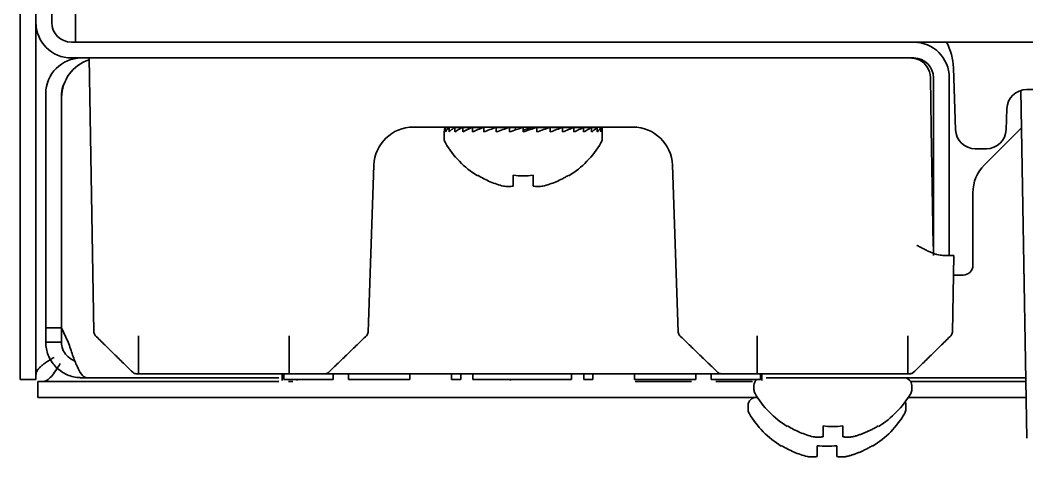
# Model space of a CAD drawing. Header units: inches. Extents: x 90 to 4162, y -443 to 3471.
# Drawn here: x 2250.1 to 2301.1, y 2636.3 to 2658.4 of the extents above; entities that cross this region are included whole.
import ezdxf

# ---------------------------------------------------------------- set-up
doc = ezdxf.new("R2010")
doc.units = ezdxf.units.IN
doc.layers.add('1', color=7, linetype='Continuous', true_color=0xffffff)

msp = doc.modelspace()

# ---------------------------------------------------------------- linework, layer by layer
at = {"layer": '1', "color": 7, "linetype": 'Continuous', "lineweight": 35}
for p, q in [((2250.091, 2713.81), (2250.091, 2642.176)), ((2250.891, 2658.276), (2250.891, 2659.376)), ((2251.691, 2658.276), (2251.691, 2659.376)), ((2252.891, 2659.076), (2252.891, 2657.276)), ((2250.891, 2658.283), (2250.891, 2642.176)), ((2252.691, 2657.276), (2252.891, 2657.276)), ((2998.891, 2657.276), (2252.891, 2657.276)), ((2252.691, 2656.476), (2295.391, 2656.476)), ((2253.834, 2642.578), (2253.591, 2656.476)), ((2255.841, 2656.476), (2295.191, 2656.476)), ((2297.507, 2652.841), (2297.398, 2655.981)), ((2296.234, 2655.494), (2296.279, 2652.921)), ((2296.391, 2655.476), (2296.391, 2648.476)), ((2297.191, 2655.476), (2297.191, 2648.476)), ((2300.817, 2654.832), (2301.125, 2637.213)), ((2380.811, 2654.876), (2301.111, 2654.876)), ((2251.391, 2642.804), (2251.391, 2654.676)), ((2252.191, 2642.804), (2252.191, 2654.676)), ((2252.193, 2642.804), (2252.193, 2654.476)), ((2300.112, 2653.911), (2300.075, 2652.841)), ((2281.284, 2652.976), (2269.898, 2652.976)), ((2271.591, 2652.726), (2271.591, 2652.376)), ((2271.652, 2652.726), (2271.652, 2652.96)), ((2271.832, 2652.726), (2271.832, 2652.96)), ((2272.127, 2652.726), (2272.127, 2652.96)), ((2272.527, 2652.726), (2272.527, 2652.96)), ((2273.02, 2652.726), (2273.02, 2652.96)), ((2273.357, 2652.955), (2273.357, 2652.976)), ((2273.391, 2652.955), (2273.391, 2652.976)), ((2273.424, 2652.954), (2273.424, 2652.976)), ((2273.492, 2652.953), (2273.492, 2652.976)), ((2273.524, 2652.953), (2273.524, 2652.976)), ((2273.591, 2652.726), (2273.591, 2652.96)), ((2273.656, 2652.959), (2273.656, 2652.976)), ((2273.686, 2652.958), (2273.686, 2652.976)), ((2273.88, 2652.955), (2273.88, 2652.976)), ((2273.906, 2652.954), (2273.906, 2652.976)), ((2274.155, 2652.949), (2274.155, 2652.976)), ((2274.177, 2652.949), (2274.177, 2652.976)), ((2274.223, 2652.726), (2274.223, 2652.96)), ((2274.474, 2652.953), (2274.474, 2652.976)), ((2274.491, 2652.953), (2274.491, 2652.976)), ((2274.827, 2652.943), (2274.827, 2652.976)), ((2274.896, 2652.726), (2274.896, 2652.96)), ((2275.203, 2652.943), (2275.203, 2652.976)), ((2275.209, 2652.826), (2275.209, 2652.976)), ((2275.591, 2652.726), (2275.591, 2652.96)), ((2275.979, 2652.943), (2275.979, 2652.976)), ((2276.286, 2652.726), (2276.286, 2652.96)), ((2276.355, 2652.943), (2276.355, 2652.976)), ((2276.708, 2652.953), (2276.708, 2652.976)), ((2276.959, 2652.726), (2276.959, 2652.96)), ((2277.027, 2652.949), (2277.027, 2652.976)), ((2277.302, 2652.955), (2277.302, 2652.976)), ((2277.526, 2652.959), (2277.526, 2652.976)), ((2277.591, 2652.726), (2277.591, 2652.96)), ((2277.69, 2652.953), (2277.69, 2652.976)), ((2277.791, 2652.955), (2277.791, 2652.976)), ((2277.825, 2652.955), (2277.825, 2652.976)), ((2278.162, 2652.726), (2278.162, 2652.96)), ((2278.655, 2652.726), (2278.655, 2652.96)), ((2279.055, 2652.726), (2279.055, 2652.96)), ((2279.35, 2652.726), (2279.35, 2652.96)), ((2279.53, 2652.726), (2279.53, 2652.96)), ((2279.591, 2652.726), (2279.591, 2652.96)), ((2279.591, 2652.376), (2279.591, 2652.726)), ((2296.279, 2652.921), (2296.382, 2646.968)), ((2300.85, 2652.936), (2298.977, 2651.062)), ((2299.075, 2651.876), (2298.507, 2651.876)), ((2268.024, 2651.046), (2267.728, 2642.576)), ((2283.454, 2642.576), (2283.158, 2651.046)), ((2273.291, 2650.498), (2273.291, 2650.531)), ((2277.891, 2650.531), (2277.891, 2650.498)), ((2298.391, 2649.648), (2298.391, 2645.976)), ((2296.391, 2646.476), (2296.391, 2648.476)), ((2297.191, 2648.476), (2297.191, 2646.476)), ((2296.391, 2646.884), (2296.382, 2646.968)), ((2297.416, 2646.476), (2296.864, 2646.476)), ((2297.416, 2646.476), (2297.348, 2642.578)), ((2297.891, 2645.476), (2297.399, 2645.476)), ((2251.391, 2642.076), (2251.391, 2642.804)), ((2252.191, 2642.804), (2251.391, 2642.804)), ((2252.191, 2642.076), (2252.191, 2642.804)), ((2252.193, 2642.804), (2252.532, 2642.076)), ((2250.091, 2640.176), (2250.091, 2642.176)), ((2250.891, 2642.176), (2250.891, 2640.176)), ((2263.724, 2640.476), (2256.085, 2640.476)), ((2263.38, 2640.476), (2263.38, 2640.139)), ((2263.464, 2640.176), (2263.464, 2640.476)), ((2285.629, 2640.476), (2265.554, 2640.476)), ((2265.964, 2640.176), (2265.964, 2640.476)), ((2266.731, 2640.176), (2266.731, 2640.476)), ((2269.844, 2640.176), (2269.844, 2640.476)), ((2271.953, 2640.176), (2271.953, 2640.476)), ((2272.423, 2640.176), (2272.423, 2640.476)), ((2273.035, 2640.176), (2273.035, 2640.476)), ((2278.035, 2640.176), (2278.035, 2640.476)), ((2278.659, 2640.176), (2278.659, 2640.476)), ((2279.129, 2640.176), (2279.129, 2640.476)), ((2281.238, 2640.176), (2281.238, 2640.476)), ((2284.349, 2640.176), (2284.349, 2640.476)), ((2285.118, 2640.176), (2285.118, 2640.476)), ((2287.458, 2640.548), (2287.458, 2640.476)), ((2295.087, 2640.476), (2287.458, 2640.476)), ((2287.618, 2640.176), (2287.618, 2640.476)), ((2287.694, 2640.139), (2287.694, 2640.476)), ((2295.087, 2640.547), (2295.087, 2640.476)), ((2250.891, 2640.176), (2250.091, 2640.176)), ((2250.991, 2640.076), (2252.991, 2640.076)), ((2250.991, 2639.276), (2250.991, 2640.076)), ((2252.991, 2640.076), (2263.199, 2640.076)), ((2253.191, 2640.276), (2253.441, 2640.276)), ((2253.441, 2640.276), (2253.418, 2640.283)), ((2263.206, 2640.276), (2253.441, 2640.276)), ((2263.7, 2640.076), (2263.91, 2640.076)), ((2264.126, 2640.176), (2264.126, 2640.139)), ((2274.942, 2640.139), (2274.942, 2640.176)), ((2281.262, 2640.076), (2284.128, 2640.076)), ((2285.352, 2640.076), (2287.216, 2640.076)), ((2301.08, 2640.276), (2287.904, 2640.276)), ((2295.245, 2640.076), (2301.083, 2640.076)), ((2287.291, 2639.876), (2287.291, 2639.676)), ((2295.291, 2639.676), (2295.291, 2639.876)), ((2252.991, 2639.276), (2250.991, 2639.276)), ((2252.991, 2639.276), (2287.473, 2639.276)), ((2295.117, 2639.276), (2301.095, 2639.276)), ((2286.991, 2638.876), (2286.991, 2638.676)), ((2294.991, 2638.676), (2294.991, 2638.876)), ((2288.991, 2637.798), (2288.991, 2637.831)), ((2293.591, 2637.831), (2293.591, 2637.798)), ((2288.691, 2636.798), (2288.691, 2636.831)), ((2293.291, 2636.831), (2293.291, 2636.798))]:
    msp.add_line(p, q, dxfattribs=at)
for centre, radius, start, end in [((2252.691, 2658.276), 1.8, 180, 270), ((2252.691, 2658.276), 1, 180, 270), ((2295.391, 2655.476), 1.8, 0, 90), ((2294.4, 2655.876), 3, 2, 27.8184), ((2253.191, 2654.676), 1.8, 90, 180), ((2254.193, 2654.476), 2, 107.4698, 180), ((2295.391, 2655.476), 1, 0, 90), ((2295.234, 2655.476), 1, 1, 64.699), ((2253.191, 2654.676), 1, 151.8792, 180), ((2301.111, 2653.876), 1, 90, 178), ((2270.022, 2650.976), 2, 90, 178), ((2281.16, 2650.976), 2, 2, 90), ((2298.507, 2652.876), 1, 182, 270), ((2299.075, 2652.876), 1, 270, 358), ((2271.991, 2652.376), 0.4, 180, 210.3012), ((2279.191, 2652.376), 0.4, 329.6988, 0), ((2275.79, 2654.596), 4.8, 210.3012, 238.4186), ((2275.392, 2654.596), 4.8, 301.5837, 329.6988), ((2300.391, 2649.648), 2, 135, 180), ((2275.591, 2654.278), 3.78, 262.3959, 269.9965), ((2275.591, 2654.278), 3.78, 270.0035, 277.6041), ((2297.891, 2645.976), 0.5, 270, 0), ((2287.691, 2639.876), 0.4, 130.3805, 180), ((2294.891, 2639.876), 0.4, 0, 90), ((2287.691, 2639.676), 0.4, 180, 210.3012), ((2291.49, 2641.896), 4.8, 210.3012, 238.4186), ((2291.092, 2641.896), 4.8, 301.5837, 329.6988), ((2294.891, 2639.676), 0.4, 329.6988, 0), ((2287.391, 2638.876), 0.4, 90, 180), ((2294.591, 2638.876), 0.4, 0, 24.975), ((2287.391, 2638.676), 0.4, 180, 210.3012), ((2291.19, 2640.896), 4.8, 210.3012, 238.4186), ((2290.792, 2640.896), 4.8, 301.5837, 329.6988), ((2294.591, 2638.676), 0.4, 329.6988, 0), ((2291.291, 2641.578), 3.78, 262.3959, 269.9965), ((2291.291, 2641.578), 3.78, 270.0035, 277.6041), ((2290.991, 2640.578), 3.78, 262.3959, 269.9965), ((2290.991, 2640.578), 3.78, 270.0035, 277.6041)]:
    msp.add_arc(centre, radius, start, end, dxfattribs=at)
for centre, major_axis, ratio, start_param, end_param in [((2295.191, 2655.276), (-0.014, -1.2), 0.999962, 3.132493, 3.153325), ((2324.333, 2623.228), (172.789, -10.862), 0.160471, 1.88542, 1.8878), ((2318.689, 2623.239), (152.806, -10.936), 0.181189, 1.887336, 1.890629), ((2311.767, 2623.229), (128.23, -11.098), 0.215492, 1.892497, 1.896355), ((2294.839, 2623.231), (68.057, -12.588), 0.396506, 1.941634, 1.950906), ((2285.363, 2623.231), (31.699, -20.915), 0.668639, 2.283912, 2.293184), ((2284.549, 2626.476), (-28.837, -4.995), 0.949656, 4.846977, 4.860829), ((2265.817, 2623.227), (-31.7, -20.919), 0.668644, 3.989918, 3.999189), ((2256.342, 2623.229), (-68.059, -12.589), 0.396513, 4.332268, 4.34154), ((2247.451, 2623.229), (-99.712, -11.457), 0.27565, 4.373818, 4.379744), ((2239.414, 2623.228), (-128.233, -11.099), 0.215496, 4.386824, 4.392025), ((2232.472, 2623.225), (-152.843, -10.943), 0.181222, 4.392486, 4.395868), ((2226.845, 2623.225), (-172.797, -10.863), 0.160477, 4.395372, 4.397799), ((2222.698, 2623.225), (-187.499, -10.82), 0.147984, 4.396921, 4.398569)]:
    msp.add_ellipse(centre, major_axis=major_axis, ratio=ratio, start_param=start_param, end_param=end_param, dxfattribs=at)
for points, knots in [([(2295.216, 2656.476), (2295.256, 2656.475), (2295.295, 2656.472), (2295.373, 2656.463), (2295.411, 2656.457), (2295.467, 2656.444), (2295.486, 2656.44), (2295.523, 2656.43), (2295.541, 2656.424), (2295.594, 2656.407), (2295.628, 2656.395), (2295.661, 2656.38)], [0, 0, 0, 0, 0.25, 0.25, 0.5, 0.5, 0.625, 0.625, 0.75, 0.75, 1, 1, 1, 1]), ([(2273.291, 2650.531), (2273.494, 2650.407), (2273.704, 2650.299), (2274.029, 2650.161), (2274.139, 2650.119), (2274.362, 2650.044), (2274.476, 2650.01), (2274.591, 2649.981)], [0, 0, 0, 0, 0.5, 0.5, 0.75, 0.75, 1, 1, 1, 1]), ([(2275.091, 2649.981), (2275.091, 2650.01), (2275.091, 2650.044), (2275.091, 2650.119), (2275.091, 2650.161), (2275.091, 2650.253), (2275.091, 2650.303), (2275.091, 2650.384), (2275.091, 2650.412), (2275.091, 2650.47), (2275.091, 2650.5), (2275.091, 2650.531)], [0, 0, 0, 0, 0.25, 0.25, 0.5, 0.5, 0.75, 0.75, 0.875, 0.875, 1, 1, 1, 1]), ([(2276.091, 2650.531), (2276.091, 2650.407), (2276.091, 2650.299), (2276.091, 2650.161), (2276.091, 2650.119), (2276.091, 2650.044), (2276.091, 2650.01), (2276.091, 2649.981)], [0, 0, 0, 0, 0.5, 0.5, 0.75, 0.75, 1, 1, 1, 1]), ([(2276.591, 2649.981), (2276.706, 2650.01), (2276.819, 2650.044), (2277.042, 2650.119), (2277.152, 2650.161), (2277.369, 2650.253), (2277.476, 2650.303), (2277.634, 2650.384), (2277.686, 2650.412), (2277.789, 2650.47), (2277.84, 2650.5), (2277.891, 2650.531)], [0, 0, 0, 0, 0.25, 0.25, 0.5, 0.5, 0.75, 0.75, 0.875, 0.875, 1, 1, 1, 1]), ([(2296.864, 2646.476), (2296.818, 2646.476), (2296.771, 2646.48), (2296.673, 2646.495), (2296.622, 2646.506), (2296.557, 2646.523), (2296.544, 2646.527), (2296.517, 2646.535), (2296.504, 2646.539), (2296.463, 2646.551), (2296.436, 2646.56), (2296.354, 2646.59), (2296.299, 2646.611), (2296.188, 2646.659), (2296.131, 2646.685), (2296.045, 2646.726), (2296.017, 2646.74), (2295.959, 2646.769), (2295.93, 2646.784), (2295.842, 2646.829), (2295.784, 2646.86), (2295.695, 2646.907), (2295.651, 2646.931), (2295.606, 2646.955), (2295.576, 2646.97), (2295.561, 2646.979), (2295.546, 2646.986)], [0, 0, 0, 0, 0.125, 0.125, 0.25, 0.25, 0.28125, 0.28125, 0.3125, 0.3125, 0.375, 0.375, 0.5, 0.5, 0.625, 0.625, 0.6875, 0.6875, 0.75, 0.75, 0.875, 0.875, 0.9375, 0.96875, 0.96875, 1, 1, 1, 1]), ([(2253.834, 2642.578), (2253.834, 2642.546), (2253.841, 2642.514), (2253.867, 2642.454), (2253.885, 2642.427), (2253.908, 2642.404)], [0, 0, 0, 0, 0.5, 0.5, 1, 1, 1, 1]), ([(2267.728, 2642.576), (2267.727, 2642.544), (2267.719, 2642.512), (2267.693, 2642.454), (2267.675, 2642.427), (2267.652, 2642.405)], [0, 0, 0, 0, 0.5, 0.5, 1, 1, 1, 1]), ([(2283.53, 2642.405), (2283.507, 2642.427), (2283.489, 2642.454), (2283.463, 2642.512), (2283.455, 2642.544), (2283.454, 2642.576)], [0, 0, 0, 0, 0.5, 0.5, 1, 1, 1, 1]), ([(2297.348, 2642.578), (2297.348, 2642.546), (2297.341, 2642.514), (2297.315, 2642.454), (2297.297, 2642.427), (2297.274, 2642.404)], [0, 0, 0, 0, 0.5, 0.5, 1, 1, 1, 1]), ([(2253.042, 2640.283), (2252.931, 2640.292), (2252.821, 2640.311), (2252.605, 2640.371), (2252.501, 2640.41), (2252.3, 2640.508), (2252.204, 2640.567), (2252.025, 2640.7), (2251.942, 2640.775), (2251.791, 2640.939), (2251.723, 2641.029), (2251.605, 2641.218), (2251.555, 2641.318), (2251.474, 2641.526), (2251.443, 2641.634), (2251.401, 2641.853), (2251.391, 2641.965), (2251.391, 2642.076)], [0, 0, 0, 0, 0.125, 0.125, 0.25, 0.25, 0.375, 0.375, 0.5, 0.5, 0.625, 0.625, 0.75, 0.75, 0.875, 0.875, 1, 1, 1, 1]), ([(2252.856, 2641.134), (2252.821, 2641.147), (2252.786, 2641.161), (2252.64, 2641.233), (2252.539, 2641.308), (2252.371, 2641.49), (2252.304, 2641.597), (2252.214, 2641.828), (2252.191, 2641.952), (2252.191, 2642.076)], [0, 0, 0, 0, 0.092302, 0.092302, 0.394868, 0.394868, 0.697434, 0.697434, 1, 1, 1, 1]), ([(2253.418, 2640.283), (2253.344, 2640.301), (2253.27, 2640.361), (2253.122, 2640.557), (2253.049, 2640.693), (2252.901, 2641.022), (2252.827, 2641.214), (2252.68, 2641.63), (2252.606, 2641.853), (2252.532, 2642.076)], [0, 0, 0, 0, 0.25, 0.25, 0.5, 0.5, 0.75, 0.75, 1, 1, 1, 1]), ([(2250.891, 2640.418), (2250.891, 2640.454), (2250.897, 2640.491), (2250.92, 2640.565), (2250.937, 2640.602), (2250.982, 2640.676), (2251.01, 2640.713), (2251.076, 2640.787), (2251.113, 2640.823), (2251.197, 2640.897), (2251.243, 2640.934), (2251.343, 2641.008), (2251.396, 2641.045), (2251.507, 2641.119), (2251.566, 2641.155), (2251.685, 2641.229), (2251.747, 2641.266), (2251.808, 2641.303)], [0, 0, 0, 0, 0.125, 0.125, 0.25, 0.25, 0.375, 0.375, 0.5, 0.5, 0.625, 0.625, 0.75, 0.75, 0.875, 0.875, 1, 1, 1, 1]), ([(2251.232, 2640.076), (2251.306, 2640.076), (2251.38, 2640.1), (2251.527, 2640.19), (2251.601, 2640.257), (2251.749, 2640.425), (2251.822, 2640.526), (2251.97, 2640.749), (2252.044, 2640.87), (2252.118, 2640.994)], [0, 0, 0, 0, 0.25, 0.25, 0.5, 0.5, 0.75, 0.75, 1, 1, 1, 1]), ([(2255.797, 2640.548), (2255.803, 2640.542), (2255.81, 2640.537), (2255.822, 2640.527), (2255.829, 2640.522), (2255.85, 2640.509), (2255.864, 2640.502), (2255.909, 2640.483), (2255.941, 2640.477), (2255.973, 2640.476)], [0, 0, 0, 0, 0.125, 0.125, 0.25, 0.25, 0.5, 0.5, 1, 1, 1, 1]), ([(2256.086, 2640.476), (2256.079, 2640.476), (2256.072, 2640.476), (2256.063, 2640.476), (2256.06, 2640.476), (2256.054, 2640.476), (2256.051, 2640.476), (2256.042, 2640.476), (2256.036, 2640.476), (2256.025, 2640.476), (2256.02, 2640.476), (2256.013, 2640.476), (2256.01, 2640.476), (2256.006, 2640.476), (2256.004, 2640.476), (2255.998, 2640.476), (2255.994, 2640.476), (2255.989, 2640.476), (2255.987, 2640.476), (2255.984, 2640.476), (2255.983, 2640.476), (2255.979, 2640.476), (2255.977, 2640.476), (2255.975, 2640.476)], [0, 0, 0, 0, 0.125, 0.125, 0.1875, 0.1875, 0.25, 0.25, 0.375, 0.375, 0.5, 0.5, 0.5625, 0.5625, 0.625, 0.625, 0.75, 0.75, 0.8125, 0.8125, 0.875, 0.875, 1, 1, 1, 1]), ([(2256.085, 2640.549), (2256.085, 2640.526), (2256.085, 2640.507), (2256.086, 2640.482), (2256.086, 2640.476), (2256.086, 2640.476)], [0, 0, 0, 0, 0.5, 0.5, 1, 1, 1, 1]), ([(2263.727, 2640.548), (2263.727, 2640.525), (2263.726, 2640.507), (2263.724, 2640.483), (2263.723, 2640.476), (2263.721, 2640.476)], [0, 0, 0, 0, 0.5, 0.5, 1, 1, 1, 1]), ([(2265.553, 2640.476), (2265.552, 2640.476), (2265.548, 2640.476), (2265.54, 2640.476), (2265.538, 2640.476), (2265.534, 2640.476), (2265.532, 2640.476), (2265.527, 2640.476), (2265.525, 2640.476), (2265.519, 2640.476), (2265.516, 2640.476), (2265.51, 2640.476), (2265.507, 2640.476), (2265.5, 2640.476), (2265.497, 2640.476), (2265.485, 2640.476), (2265.477, 2640.476), (2265.459, 2640.476), (2265.449, 2640.476), (2265.429, 2640.476), (2265.418, 2640.476), (2265.395, 2640.476), (2265.382, 2640.476), (2265.356, 2640.476), (2265.343, 2640.476), (2265.321, 2640.476), (2265.314, 2640.476), (2265.299, 2640.476), (2265.291, 2640.476), (2265.268, 2640.476), (2265.252, 2640.476), (2265.227, 2640.476), (2265.218, 2640.476), (2265.201, 2640.476), (2265.192, 2640.476), (2265.165, 2640.476), (2265.147, 2640.476), (2265.109, 2640.476), (2265.089, 2640.476), (2265.049, 2640.476), (2265.028, 2640.476), (2264.986, 2640.476), (2264.964, 2640.476), (2264.92, 2640.476), (2264.897, 2640.476), (2264.863, 2640.476), (2264.851, 2640.476), (2264.828, 2640.476), (2264.816, 2640.476), (2264.781, 2640.476), (2264.756, 2640.476), (2264.683, 2640.476), (2264.632, 2640.476), (2264.528, 2640.476), (2264.475, 2640.476), (2264.392, 2640.476), (2264.364, 2640.476), (2264.308, 2640.476), (2264.28, 2640.476), (2264.223, 2640.476), (2264.194, 2640.476), (2264.137, 2640.476), (2264.108, 2640.476), (2264.021, 2640.476), (2263.963, 2640.476), (2263.845, 2640.476), (2263.785, 2640.476), (2263.724, 2640.476)], [0, 0, 0, 0, 0.0625, 0.0625, 0.078125, 0.078125, 0.09375, 0.09375, 0.109375, 0.109375, 0.125, 0.125, 0.140625, 0.140625, 0.15625, 0.15625, 0.1875, 0.1875, 0.21875, 0.21875, 0.25, 0.25, 0.28125, 0.28125, 0.3125, 0.3125, 0.328125, 0.328125, 0.34375, 0.34375, 0.375, 0.375, 0.390625, 0.390625, 0.40625, 0.40625, 0.4375, 0.4375, 0.46875, 0.46875, 0.5, 0.5, 0.53125, 0.53125, 0.5625, 0.5625, 0.578125, 0.578125, 0.59375, 0.59375, 0.625, 0.625, 0.6875, 0.6875, 0.75, 0.75, 0.78125, 0.78125, 0.8125, 0.8125, 0.84375, 0.84375, 0.875, 0.875, 0.9375, 0.9375, 1, 1, 1, 1]), ([(2265.727, 2640.547), (2265.704, 2640.524), (2265.677, 2640.507), (2265.617, 2640.483), (2265.585, 2640.476), (2265.553, 2640.476)], [0, 0, 0, 0, 0.5, 0.5, 1, 1, 1, 1]), ([(2285.629, 2640.476), (2285.597, 2640.476), (2285.565, 2640.483), (2285.505, 2640.507), (2285.478, 2640.524), (2285.455, 2640.547)], [0, 0, 0, 0, 0.5, 0.5, 1, 1, 1, 1]), ([(2287.463, 2640.476), (2287.403, 2640.476), (2287.343, 2640.476), (2287.253, 2640.476), (2287.223, 2640.476), (2287.164, 2640.476), (2287.134, 2640.476), (2287.075, 2640.476), (2287.046, 2640.476), (2286.988, 2640.476), (2286.959, 2640.476), (2286.874, 2640.476), (2286.818, 2640.476), (2286.709, 2640.476), (2286.655, 2640.476), (2286.576, 2640.476), (2286.55, 2640.476), (2286.499, 2640.476), (2286.473, 2640.476), (2286.399, 2640.476), (2286.352, 2640.476), (2286.283, 2640.476), (2286.261, 2640.476), (2286.217, 2640.476), (2286.195, 2640.476), (2286.153, 2640.476), (2286.133, 2640.476), (2286.093, 2640.476), (2286.073, 2640.476), (2286.016, 2640.476), (2285.945, 2640.476), (2285.883, 2640.476), (2285.826, 2640.476), (2285.8, 2640.476), (2285.765, 2640.476), (2285.754, 2640.476), (2285.733, 2640.476), (2285.724, 2640.476), (2285.697, 2640.476), (2285.682, 2640.476), (2285.657, 2640.476), (2285.647, 2640.476), (2285.634, 2640.476), (2285.63, 2640.476), (2285.629, 2640.476)], [0, 0, 0, 0, 0.0625, 0.0625, 0.09375, 0.09375, 0.125, 0.125, 0.15625, 0.15625, 0.1875, 0.1875, 0.25, 0.25, 0.3125, 0.3125, 0.34375, 0.34375, 0.375, 0.375, 0.4375, 0.4375, 0.46875, 0.46875, 0.5, 0.5, 0.53125, 0.53125, 0.5625, 0.5625, 0.625, 0.6875, 0.6875, 0.75, 0.75, 0.78125, 0.78125, 0.8125, 0.8125, 0.875, 0.875, 0.9375, 0.9375, 1, 1, 1, 1]), ([(2295.203, 2640.476), (2295.202, 2640.476), (2295.201, 2640.476), (2295.198, 2640.476), (2295.197, 2640.476), (2295.192, 2640.476), (2295.188, 2640.476), (2295.18, 2640.476), (2295.175, 2640.476), (2295.165, 2640.476), (2295.16, 2640.476), (2295.149, 2640.476), (2295.143, 2640.476), (2295.131, 2640.476), (2295.125, 2640.476), (2295.115, 2640.476), (2295.111, 2640.476), (2295.105, 2640.476), (2295.101, 2640.476), (2295.091, 2640.476), (2295.084, 2640.476), (2295.077, 2640.476)], [0, 0, 0, 0, 0.0625, 0.0625, 0.125, 0.125, 0.25, 0.25, 0.375, 0.375, 0.5, 0.5, 0.625, 0.625, 0.75, 0.75, 0.8125, 0.8125, 0.875, 0.875, 1, 1, 1, 1]), ([(2295.385, 2640.548), (2295.383, 2640.547), (2295.379, 2640.543), (2295.374, 2640.538), (2295.368, 2640.533), (2295.362, 2640.528), (2295.356, 2640.524), (2295.349, 2640.519), (2295.343, 2640.515), (2295.337, 2640.511), (2295.33, 2640.507), (2295.323, 2640.504), (2295.317, 2640.5), (2295.31, 2640.497), (2295.303, 2640.494), (2295.296, 2640.492), (2295.289, 2640.489), (2295.282, 2640.487), (2295.275, 2640.485), (2295.267, 2640.483), (2295.26, 2640.482), (2295.253, 2640.48), (2295.246, 2640.479), (2295.238, 2640.478), (2295.231, 2640.477), (2295.224, 2640.477), (2295.217, 2640.476), (2295.212, 2640.476), (2295.209, 2640.476)], [0, 0, 0, 0, 0.039695, 0.079291, 0.118787, 0.158184, 0.197481, 0.236679, 0.275778, 0.314778, 0.353679, 0.392482, 0.431186, 0.469791, 0.508298, 0.546707, 0.585017, 0.62323, 0.661345, 0.699362, 0.737282, 0.775104, 0.812829, 0.850457, 0.887988, 0.925422, 0.962759, 1, 1, 1, 1]), ([(2253.191, 2640.276), (2253.187, 2640.276), (2253.18, 2640.276), (2253.169, 2640.277), (2253.158, 2640.277), (2253.147, 2640.277), (2253.136, 2640.277), (2253.125, 2640.278), (2253.115, 2640.278), (2253.104, 2640.278), (2253.094, 2640.279), (2253.083, 2640.28), (2253.073, 2640.28), (2253.062, 2640.281), (2253.052, 2640.282), (2253.046, 2640.282), (2253.042, 2640.283)], [0, 0, 0, 0, 0.073473, 0.146486, 0.219075, 0.291275, 0.363122, 0.434652, 0.505902, 0.57691, 0.647713, 0.71835, 0.788858, 0.859277, 0.929644, 1, 1, 1, 1]), ([(2288.991, 2637.831), (2289.194, 2637.707), (2289.404, 2637.599), (2289.729, 2637.461), (2289.839, 2637.419), (2290.062, 2637.344), (2290.176, 2637.31), (2290.291, 2637.281)], [0, 0, 0, 0, 0.5, 0.5, 0.75, 0.75, 1, 1, 1, 1]), ([(2291.791, 2637.831), (2291.791, 2637.707), (2291.791, 2637.599), (2291.791, 2637.461), (2291.791, 2637.419), (2291.791, 2637.344), (2291.791, 2637.31), (2291.791, 2637.281)], [0, 0, 0, 0, 0.5, 0.5, 0.75, 0.75, 1, 1, 1, 1]), ([(2288.691, 2636.831), (2288.894, 2636.707), (2289.104, 2636.599), (2289.429, 2636.461), (2289.539, 2636.419), (2289.762, 2636.344), (2289.876, 2636.31), (2289.991, 2636.281)], [0, 0, 0, 0, 0.5, 0.5, 0.75, 0.75, 1, 1, 1, 1]), ([(2291.491, 2636.831), (2291.491, 2636.707), (2291.491, 2636.599), (2291.491, 2636.461), (2291.491, 2636.419), (2291.491, 2636.344), (2291.491, 2636.31), (2291.491, 2636.281)], [0, 0, 0, 0, 0.5, 0.5, 0.75, 0.75, 1, 1, 1, 1])]:
    msp.add_open_spline(points, degree=3, knots=knots, dxfattribs=at)
for points, degree in [([(2271.652, 2652.96), (2271.631, 2652.922), (2271.601, 2652.846), (2271.591, 2652.766), (2271.591, 2652.726)], 3), ([(2271.832, 2652.96), (2271.792, 2652.922), (2271.722, 2652.846), (2271.672, 2652.766), (2271.652, 2652.726)], 3), ([(2272.127, 2652.96), (2272.068, 2652.922), (2271.961, 2652.846), (2271.872, 2652.766), (2271.832, 2652.726)], 3), ([(2272.527, 2652.96), (2272.452, 2652.922), (2272.31, 2652.846), (2272.185, 2652.766), (2272.127, 2652.726)], 3), ([(2273.02, 2652.96), (2272.93, 2652.922), (2272.758, 2652.846), (2272.602, 2652.766), (2272.527, 2652.726)], 3), ([(2273.591, 2652.96), (2273.49, 2652.922), (2273.293, 2652.846), (2273.109, 2652.766), (2273.02, 2652.726)], 3), ([(2274.223, 2652.96), (2274.113, 2652.922), (2273.898, 2652.846), (2273.692, 2652.766), (2273.591, 2652.726)], 3), ([(2274.896, 2652.96), (2274.781, 2652.922), (2274.554, 2652.846), (2274.332, 2652.766), (2274.223, 2652.726)], 3), ([(2275.591, 2652.96), (2275.474, 2652.922), (2275.241, 2652.846), (2275.011, 2652.766), (2274.896, 2652.726)], 3), ([(2276.286, 2652.96), (2276.17, 2652.922), (2275.939, 2652.846), (2275.707, 2652.766), (2275.591, 2652.726)], 3), ([(2276.959, 2652.96), (2276.849, 2652.922), (2276.627, 2652.846), (2276.4, 2652.766), (2276.286, 2652.726)], 3), ([(2277.591, 2652.96), (2277.49, 2652.922), (2277.283, 2652.846), (2277.068, 2652.766), (2276.959, 2652.726)], 3), ([(2278.162, 2652.96), (2278.072, 2652.922), (2277.888, 2652.846), (2277.692, 2652.766), (2277.591, 2652.726)], 3), ([(2278.655, 2652.96), (2278.58, 2652.922), (2278.422, 2652.846), (2278.251, 2652.766), (2278.162, 2652.726)], 3), ([(2279.055, 2652.96), (2278.997, 2652.922), (2278.871, 2652.846), (2278.73, 2652.766), (2278.655, 2652.726)], 3), ([(2279.35, 2652.96), (2279.31, 2652.922), (2279.22, 2652.846), (2279.113, 2652.766), (2279.055, 2652.726)], 3), ([(2279.53, 2652.96), (2279.51, 2652.922), (2279.459, 2652.846), (2279.39, 2652.766), (2279.35, 2652.726)], 3), ([(2279.591, 2652.96), (2279.591, 2652.922), (2279.581, 2652.846), (2279.55, 2652.766), (2279.53, 2652.726)], 3), ([(2274.591, 2649.981), (2274.631, 2649.975), (2274.713, 2649.967), (2274.839, 2649.963), (2274.966, 2649.967), (2275.05, 2649.975), (2275.091, 2649.981)], 3), ([(2276.091, 2649.981), (2276.133, 2649.975), (2276.216, 2649.967), (2276.344, 2649.963), (2276.47, 2649.968), (2276.551, 2649.976), (2276.591, 2649.981)], 3), ([(2252.192, 2642.076), (2251.39, 2642.076)], 1), ([(2255.797, 2640.548), (2253.908, 2642.404)], 1), ([(2256.085, 2642.404), (2256.085, 2640.548)], 1), ([(2263.724, 2642.404), (2263.724, 2640.548)], 1), ([(2267.652, 2642.405), (2265.727, 2640.547)], 1), ([(2283.53, 2642.405), (2285.455, 2640.547)], 1), ([(2287.458, 2642.404), (2287.458, 2640.548)], 1), ([(2295.097, 2642.404), (2295.097, 2640.548)], 1), ([(2297.274, 2642.404), (2295.385, 2640.548)], 1), ([(2295.368, 2640.548), (2295.324, 2640.502), (2295.265, 2640.476), (2295.203, 2640.476)], 3), ([(2265.964, 2640.176), (2265.131, 2640.176), (2264.297, 2640.176), (2263.464, 2640.176)], 3), ([(2269.844, 2640.176), (2269.838, 2640.176), (2266.738, 2640.176), (2266.731, 2640.176)], 3), ([(2272.423, 2640.176), (2272.266, 2640.176), (2272.11, 2640.176), (2271.953, 2640.176)], 3), ([(2278.035, 2640.176), (2276.368, 2640.176), (2274.701, 2640.176), (2273.035, 2640.176)], 3), ([(2279.129, 2640.176), (2279.128, 2640.176), (2278.66, 2640.176), (2278.659, 2640.176)], 3), ([(2284.349, 2640.176), (2283.312, 2640.176), (2282.275, 2640.176), (2281.238, 2640.176)], 3), ([(2287.618, 2640.176), (2286.785, 2640.176), (2285.951, 2640.176), (2285.118, 2640.176)], 3), ([(2290.791, 2637.281), (2290.791, 2637.294), (2290.791, 2637.324), (2290.791, 2637.375), (2290.791, 2637.431), (2290.791, 2637.492), (2290.791, 2637.559), (2290.791, 2637.633), (2290.791, 2637.721), (2290.791, 2637.792), (2290.791, 2637.831)], 3), ([(2292.291, 2637.281), (2292.345, 2637.294), (2292.453, 2637.324), (2292.615, 2637.375), (2292.774, 2637.431), (2292.929, 2637.492), (2293.081, 2637.559), (2293.238, 2637.633), (2293.404, 2637.721), (2293.527, 2637.792), (2293.591, 2637.831)], 3), ([(2290.291, 2637.281), (2290.317, 2637.277), (2290.368, 2637.272), (2290.442, 2637.267), (2290.514, 2637.264), (2290.584, 2637.265), (2290.653, 2637.267), (2290.722, 2637.273), (2290.768, 2637.278), (2290.791, 2637.281)], 3), ([(2291.791, 2637.281), (2291.815, 2637.278), (2291.862, 2637.272), (2291.934, 2637.267), (2292.005, 2637.264), (2292.077, 2637.264), (2292.148, 2637.267), (2292.219, 2637.272), (2292.267, 2637.278), (2292.291, 2637.281)], 3), ([(2290.491, 2636.281), (2290.491, 2636.294), (2290.491, 2636.324), (2290.491, 2636.375), (2290.491, 2636.431), (2290.491, 2636.492), (2290.491, 2636.559), (2290.491, 2636.633), (2290.491, 2636.721), (2290.491, 2636.792), (2290.491, 2636.831)], 3), ([(2291.991, 2636.281), (2292.045, 2636.294), (2292.153, 2636.324), (2292.315, 2636.375), (2292.474, 2636.431), (2292.629, 2636.492), (2292.781, 2636.559), (2292.938, 2636.633), (2293.104, 2636.721), (2293.227, 2636.792), (2293.291, 2636.831)], 3), ([(2289.991, 2636.281), (2290.017, 2636.277), (2290.068, 2636.272), (2290.142, 2636.267), (2290.214, 2636.264), (2290.284, 2636.265), (2290.353, 2636.267), (2290.422, 2636.273), (2290.468, 2636.278), (2290.491, 2636.281)], 3), ([(2291.491, 2636.281), (2291.515, 2636.278), (2291.562, 2636.272), (2291.634, 2636.267), (2291.705, 2636.264), (2291.777, 2636.264), (2291.848, 2636.267), (2291.919, 2636.272), (2291.967, 2636.278), (2291.991, 2636.281)], 3)]:
    msp.add_open_spline(points, degree=degree, dxfattribs=at)

doc.saveas('drawing.dxf')
